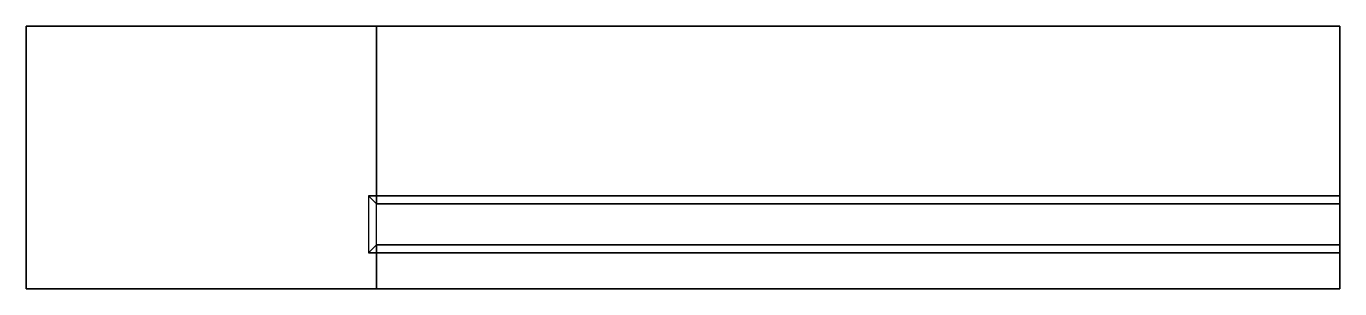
# Model space of a CAD drawing. Header units: inches. Extents: x 0 to 1500, y -300 to 0.
import ezdxf

# ---------------------------------------------------------------- set-up
doc = ezdxf.new("R2010")
doc.units = ezdxf.units.IN
doc.header["$MEASUREMENT"] = 0
doc.layers.add('Painel', color=5, linetype='Continuous')
doc.layers.add('Usinagem', color=2, linetype='Continuous')

msp = doc.modelspace()

# ---------------------------------------------------------------- linework, layer by layer
msp.add_3dface([(0, 0, 18), (0, 0), (0, -300), (0, -300, 18)])
at = {"layer": 'Defpoints'}
for p, q in [((0, 0), (0, -300)), ((0, 0), (0, 0, 18)), ((0, 0, 18), (0, -300, 18)), ((1500, -250, 18), (1500, -250, 18)), ((1500, -250, 18), (1500, -300, 18)), ((0, -300), (1500, -300)), ((0, -300, 18), (0, -300)), ((1500, -300, 18), (0, -300, 18)), ((1500, -300), (1500, -300, 18))]:
    msp.add_line(p, q, dxfattribs=at)
at = {"layer": 'Painel'}
for p, q in [((1500, 0), (0, 0)), ((1500, 0, 18), (0, 0, 18)), ((400, -300, 18), (400, 0, 18)), ((1500, -300), (1500, 0)), ((1500, 0), (1500, 0, 18)), ((1500, -300, 5), (1500, 0, 5)), ((1500, -203, 18), (1500, 0, 18))]:
    msp.add_line(p, q, dxfattribs=at)
at = {"layer": 'Painel', "invisible_edges": 15}
for points in [[(0, -300, 18), (386.3, -300, 18), (386.3, -286.5, 18), (0, 0, 18)], [(0, -203, 18), (0, -250, 18), (400, -250, 18), (400, -203, 18)]]:
    msp.add_3dface(points, dxfattribs=at)
at = {"layer": 'Painel'}
for points in [[(0, 0, 18), (0, 0), (1500, 0), (1500, 0, 18)], [(1500, 0), (1500, -300), (0, -300), (0, 0)], [(0, 0), (0, -300), (1500, -300), (1500, 0)], [(0, 0), (0, 0, 18), (0, -300, 18), (0, -300)], [(0, 0), (0, 0, 18), (1500, 0, 18), (1500, 0)], [(0, 0, 18), (0, -300, 18), (400, -300, 18), (400, 0, 18)], [(1500, -203, 18), (1500, 0, 18), (400, 0, 18), (400, -203, 18)], [(1500, -300, 5), (1500, -300), (1500, 0), (1500, 0, 5)], [(1500, 0, 18), (1500, -203, 18), (1500, -194, 5), (1500, 0, 5)], [(1500, 0), (1500, 0, 5), (1500, -300, 5), (1500, -300)], [(1500, -203, 18), (1500, -194, 5), (1500, 0, 5), (1500, 0, 18)], [(400, -250, 18), (400, -300, 18), (1500, -300, 18), (1500, -250, 18)], [(1500, -300, 18), (1500, -250, 18), (1500, -259, 5), (1500, -300, 5)], [(1500, -300, 5), (1500, -300, 18), (1500, -250, 18), (1500, -259, 5)], [(1500, -250, 18), (1500, -259, 5), (1500, -300, 5), (1500, -300, 18)], [(0, -300, 18), (0, -300), (1500, -300), (1500, -300, 18)], [(0, -300, 18), (0, -300), (1500, -300), (1500, -300, 18)]]:
    msp.add_3dface(points, dxfattribs=at)
at = {"layer": 'Usinagem'}
for p, q in [((400, -194, 5), (391, -194, 5)), ((391, -194, 5), (391, -259, 5)), ((400, -203, 18), (391, -194, 5)), ((1500, -194, 5), (400, -194, 5)), ((1500, -194, 5), (1500, -203, 18)), ((400, -250, 18), (400, -203, 18)), ((400, -203, 18), (1500, -203, 18)), ((400, -250, 18), (391, -259, 5)), ((1500, -250, 18), (400, -250, 18)), ((400, -250, 18), (400, -300, 18)), ((1500, -259, 5), (1500, -250, 18)), ((391, -259, 5), (400, -259, 5)), ((400, -259, 5), (1500, -259, 5))]:
    msp.add_line(p, q, dxfattribs=at)
for points in [[(1500, -194, 5), (1500, -203, 18), (400, -203, 18), (391, -194, 5)], [(400, -203, 18), (391, -194, 5), (391, -259, 5), (400, -250, 18)], [(391, -194, 5), (391, -259, 5), (1500, -259, 5), (1500, -194, 5)], [(391, -194, 5), (400, -203, 18), (1500, -203, 18), (1500, -194, 5)], [(391, -259, 5), (400, -250, 18), (400, -203, 18), (391, -194, 5)], [(1500, -250, 18), (1500, -259, 5), (391, -259, 5), (400, -250, 18)], [(400, -250, 18), (391, -259, 5), (1500, -259, 5), (1500, -250, 18)]]:
    msp.add_3dface(points, dxfattribs=at)

doc.saveas('drawing.dxf')
